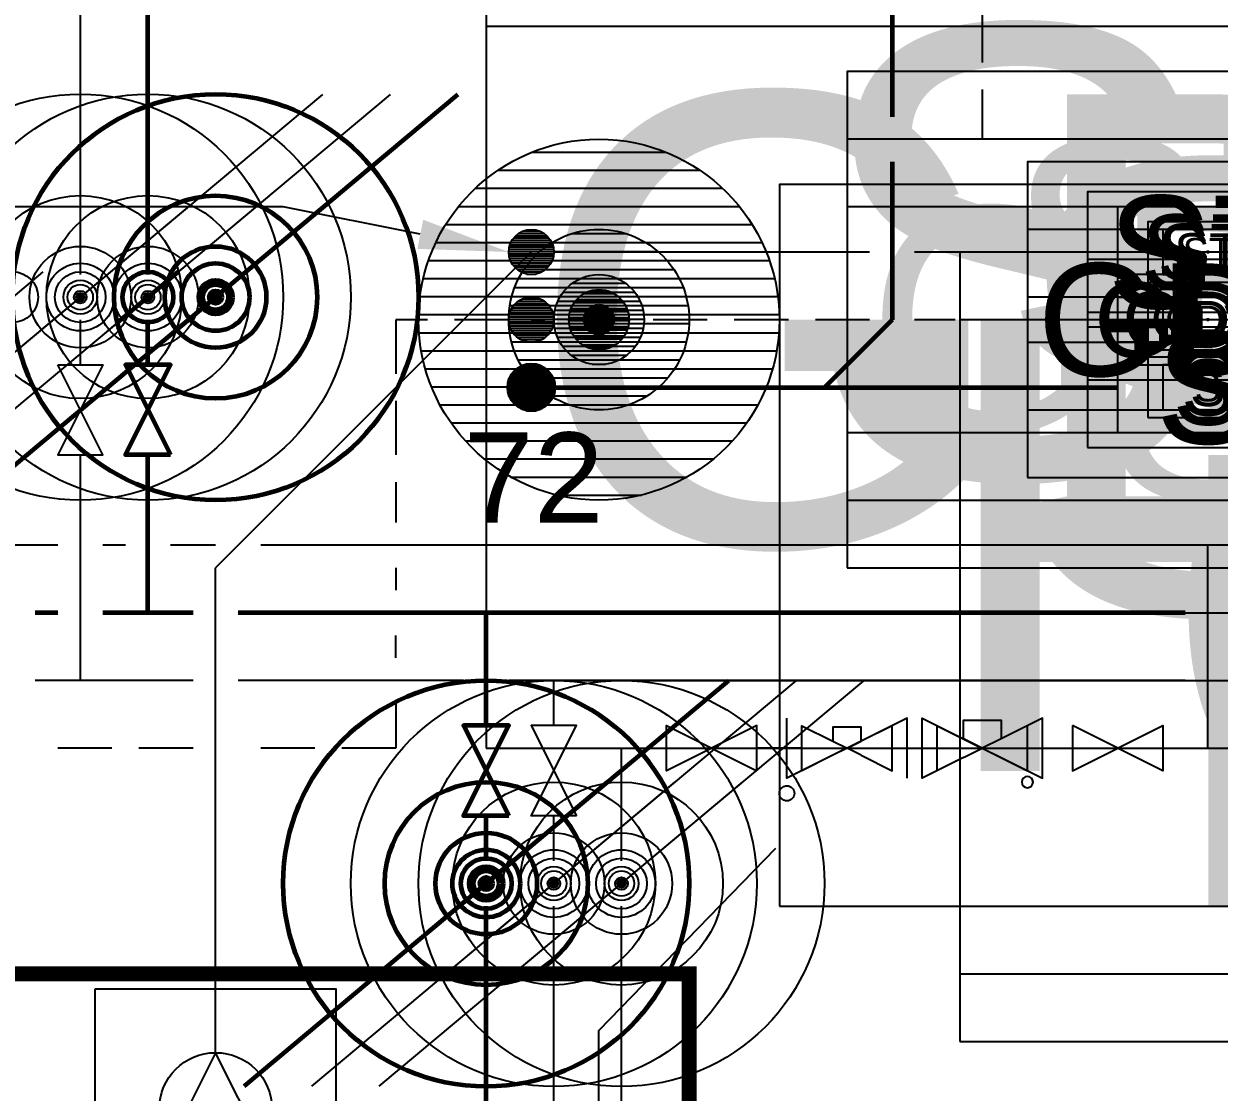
# Model space of a CAD drawing. Extents: x -3677 to 22148, y -333 to 1817.
# Drawn here: x -2780.5 to -2621.5, y 247 to 389.1 of the extents above; entities that cross this region are included whole.
import ezdxf
from ezdxf import colors
from ezdxf.entities.mleader import LeaderData, LeaderLine
from ezdxf.enums import TextEntityAlignment as Align
from ezdxf.math import Vec2, Vec3

# ---------------------------------------------------------------- set-up
doc = ezdxf.new("R2010")
doc.units = 0
doc.header["$LTSCALE"] = 36
doc.header["$MEASUREMENT"] = 0
doc.linetypes.add('HIDDEN', pattern=[0.375, 0.25, -0.125])
doc.linetypes.add('VENT', pattern=[0.3, 0.2, -0.1])
for name, color, linetype in [('G-ANNO-TEXT', 70, 'Continuous'), ('P-FIXT-N-N', 3, 'Continuous'), ('P-FIXT-N-N @ 1 (1)', 3, 'Continuous'), ('P-FIXT-N-N @ 1 (2)', 3, 'Continuous'), ('P-FIXT-N-N @ 12', 3, 'Continuous'), ('P-FIXT-N-N @ 128', 3, 'Continuous'), ('P-FIXT-N-N @ 16', 3, 'Continuous'), ('P-FIXT-N-N @ 192', 3, 'Continuous'), ('P-FIXT-N-N @ 2', 3, 'Continuous'), ('P-FIXT-N-N @ 24', 3, 'Continuous'), ('P-FIXT-N-N @ 384', 3, 'Continuous'), ('P-FIXT-N-N @ 4', 3, 'Continuous'), ('P-FIXT-N-N @ 48', 3, 'Continuous'), ('P-FIXT-N-N @ 64', 3, 'Continuous'), ('P-FIXT-N-N @ 768', 3, 'Continuous'), ('P-FIXT-N-N @ 8', 3, 'Continuous'), ('P-FIXT-N-N @ 96', 3, 'Continuous'), ('P-GV-N', 5, 'VENT'), ('P-GV-N @ 1 (1)', 5, 'VENT'), ('P-GV-N @ 1 (2)', 5, 'VENT'), ('P-GV-N @ 12', 5, 'VENT'), ('P-GV-N @ 128', 5, 'VENT'), ('P-GV-N @ 16', 5, 'VENT'), ('P-GV-N @ 192', 5, 'VENT'), ('P-GV-N @ 2', 5, 'VENT'), ('P-GV-N @ 24', 5, 'VENT'), ('P-GV-N @ 384', 5, 'VENT'), ('P-GV-N @ 4', 5, 'VENT'), ('P-GV-N @ 48', 5, 'VENT'), ('P-GV-N @ 64', 5, 'VENT'), ('P-GV-N @ 768', 5, 'VENT'), ('P-GV-N @ 8', 5, 'VENT'), ('P-GV-N @ 96', 5, 'VENT'), ('P-HW-N', 1, 'Continuous'), ('P-HW-N @ 1 (1)', 1, 'Continuous'), ('P-HW-N @ 1 (2)', 1, 'Continuous'), ('P-HW-N @ 12', 1, 'Continuous'), ('P-HW-N @ 128', 1, 'Continuous'), ('P-HW-N @ 16', 1, 'Continuous'), ('P-HW-N @ 192', 1, 'Continuous'), ('P-HW-N @ 2', 1, 'Continuous'), ('P-HW-N @ 24', 1, 'Continuous'), ('P-HW-N @ 384', 1, 'Continuous'), ('P-HW-N @ 4', 1, 'Continuous'), ('P-HW-N @ 48', 1, 'Continuous'), ('P-HW-N @ 64', 1, 'Continuous'), ('P-HW-N @ 768', 1, 'Continuous'), ('P-HW-N @ 8', 1, 'Continuous'), ('P-HW-N @ 96', 1, 'Continuous'), ('P-HWC-N', 2, 'Continuous'), ('P-HWC-N @ 1 (1)', 2, 'Continuous'), ('P-HWC-N @ 1 (2)', 2, 'Continuous'), ('P-HWC-N @ 12', 2, 'Continuous'), ('P-HWC-N @ 128', 2, 'Continuous'), ('P-HWC-N @ 16', 2, 'Continuous'), ('P-HWC-N @ 192', 2, 'Continuous'), ('P-HWC-N @ 2', 2, 'Continuous'), ('P-HWC-N @ 24', 2, 'Continuous'), ('P-HWC-N @ 384', 2, 'Continuous'), ('P-HWC-N @ 4', 2, 'Continuous'), ('P-HWC-N @ 48', 2, 'Continuous'), ('P-HWC-N @ 64', 2, 'Continuous'), ('P-HWC-N @ 768', 2, 'Continuous'), ('P-HWC-N @ 8', 2, 'Continuous'), ('P-HWC-N @ 96', 2, 'Continuous'), ('P-SANV-N', 5, 'VENT'), ('P-STRM-N', 2, 'Continuous'), ('P-STRM-N @ 1 (1)', 2, 'Continuous'), ('P-STRM-N @ 1 (2)', 2, 'Continuous'), ('P-STRM-N @ 128', 2, 'Continuous'), ('P-STRM-N @ 192', 2, 'Continuous'), ('P-STRM-N @ 384', 2, 'Continuous'), ('P-STRM-N @ 48', 2, 'Continuous'), ('P-STRM-N @ 64', 2, 'Continuous'), ('P-STRM-N @ 768', 2, 'Continuous'), ('P-STRM-N @ 96', 2, 'Continuous')]:
    doc.layers.add(name, color=color, linetype=linetype)
for name, color, linetype, lineweight in [('P-CW-N', 4, 'Continuous', 60), ('P-CW-N @ 1 (1)', 4, 'Continuous', 60), ('P-CW-N @ 1 (2)', 4, 'Continuous', 60), ('P-CW-N @ 12', 4, 'Continuous', 60), ('P-CW-N @ 128', 4, 'Continuous', 60), ('P-CW-N @ 16', 4, 'Continuous', 60), ('P-CW-N @ 192', 4, 'Continuous', 60), ('P-CW-N @ 2', 4, 'Continuous', 60), ('P-CW-N @ 24', 4, 'Continuous', 60), ('P-CW-N @ 384', 4, 'Continuous', 60), ('P-CW-N @ 4', 4, 'Continuous', 60), ('P-CW-N @ 48', 4, 'Continuous', 60), ('P-CW-N @ 64', 4, 'Continuous', 60), ('P-CW-N @ 768', 4, 'Continuous', 60), ('P-CW-N @ 8', 4, 'Continuous', 60), ('P-CW-N @ 96', 4, 'Continuous', 60), ('P-SAN-N', 6, 'Continuous', 60), ('P-SAN-N @ 1 (1)', 6, 'Continuous', 60), ('P-SAN-N @ 1 (2)', 6, 'Continuous', 60), ('P-SAN-N @ 128', 6, 'Continuous', 60), ('P-SAN-N @ 192', 6, 'Continuous', 60), ('P-SAN-N @ 384', 6, 'Continuous', 60), ('P-SAN-N @ 48', 6, 'Continuous', 60), ('P-SAN-N @ 64', 6, 'Continuous', 60), ('P-SAN-N @ 768', 6, 'Continuous', 60), ('P-SAN-N @ 96', 6, 'Continuous', 60)]:
    doc.layers.add(name, color=color, linetype=linetype, lineweight=lineweight)
doc.layers.add('P-SAN-DFU', color=7, linetype='Continuous', plot=False)
doc.styles.add('Arial', font='arial.ttf')

# ---------------------------------------------------------------- blocks, each defined once
blk = doc.blocks.new('*U3')
h = blk.add_hatch()
h.set_pattern_fill('ANSI31', color=256, scale=0.025, angle=135)
edge = h.paths.add_edge_path()
edge.add_arc((0, 0), 0.03125, 0, 360)
blk.add_circle((0, 0), 0.03125)
blk = doc.blocks.new('*U26')
at = {"layer": 'DEFPOINTS'}
blk.add_lwpolyline([(-0.125, -0.0625), (0.125, -0.0625), (0.125, 0.0625), (-0.125, 0.0625)], close=True, dxfattribs=at)
at = {"style": 'Arial'}
blk.add_text('HW', height=0.078125, dxfattribs=at).set_placement((0, 0), align=Align.MIDDLE)
blk = doc.blocks.new('*U84')
at = {"layer": 'P-HW-N @ 768', "linetype": 'ByBlock', "lineweight": -2, "xscale": 768, "yscale": 768, "zscale": 768}
blk.add_blockref('*U26', (-2560, 301.73), dxfattribs=at)
blk = doc.blocks.new('*U7')
at = {"layer": 'DEFPOINTS'}
blk.add_lwpolyline([(-0.125, -0.0625), (0.125, -0.0625), (0.125, 0.0625), (-0.125, 0.0625)], close=True, dxfattribs=at)
at = {"style": 'Arial'}
blk.add_text('CW', height=0.078125, dxfattribs=at).set_placement((0, 0), align=Align.MIDDLE)
blk = doc.blocks.new('*U85')
at = {"layer": 'P-CW-N @ 768', "linetype": 'ByBlock', "lineweight": -2, "xscale": 768, "yscale": 768, "zscale": 768}
blk.add_blockref('*U7', (-2560, 310.73), dxfattribs=at)
blk = doc.blocks.new('*U12')
at = {"layer": 'DEFPOINTS'}
blk.add_lwpolyline([(-0.15625, -0.0625), (0.15625, -0.0625), (0.15625, 0.0625), (-0.15625, 0.0625)], close=True, dxfattribs=at)
at = {"style": 'Arial'}
blk.add_text('HWC', height=0.078125, dxfattribs=at).set_placement((0, 0), align=Align.MIDDLE)
blk = doc.blocks.new('*U86')
at = {"layer": 'P-HWC-N @ 768', "linetype": 'ByBlock', "lineweight": -2, "xscale": 768, "yscale": 768, "zscale": 768}
blk.add_blockref('*U12', (-2560, 319.73), dxfattribs=at)
blk = doc.blocks.new('*U88')
at = {"layer": 'P-GV-N @ 1 (1)'}
blk.add_blockref('*U3', (-2704, 349.73), dxfattribs=at)
at = {"layer": 'P-GV-N @ 1 (2)'}
blk.add_blockref('*U3', (-2704, 349.73), dxfattribs=at)
at = {"layer": 'P-GV-N @ 12', "xscale": 12, "yscale": 12, "zscale": 12}
blk.add_blockref('*U3', (-2704, 349.73), dxfattribs=at)
at = {"layer": 'P-GV-N @ 128', "xscale": 128, "yscale": 128, "zscale": 128}
blk.add_blockref('*U3', (-2704, 349.73), dxfattribs=at)
at = {"layer": 'P-GV-N @ 16', "xscale": 16, "yscale": 16, "zscale": 16}
blk.add_blockref('*U3', (-2704, 349.73), dxfattribs=at)
at = {"layer": 'P-GV-N @ 192', "xscale": 192, "yscale": 192, "zscale": 192}
blk.add_blockref('*U3', (-2704, 349.73), dxfattribs=at)
at = {"layer": 'P-GV-N @ 2', "xscale": 2, "yscale": 2, "zscale": 2}
blk.add_blockref('*U3', (-2704, 349.73), dxfattribs=at)
at = {"layer": 'P-GV-N @ 24', "xscale": 24, "yscale": 24, "zscale": 24}
blk.add_blockref('*U3', (-2704, 349.73), dxfattribs=at)
at = {"layer": 'P-GV-N @ 384', "xscale": 384, "yscale": 384, "zscale": 384}
blk.add_blockref('*U3', (-2704, 349.73), dxfattribs=at)
at = {"layer": 'P-GV-N @ 4', "xscale": 4, "yscale": 4, "zscale": 4}
blk.add_blockref('*U3', (-2704, 349.73), dxfattribs=at)
at = {"layer": 'P-GV-N @ 48', "xscale": 48, "yscale": 48, "zscale": 48}
blk.add_blockref('*U3', (-2704, 349.73), dxfattribs=at)
at = {"layer": 'P-GV-N @ 64', "xscale": 64, "yscale": 64, "zscale": 64}
blk.add_blockref('*U3', (-2704, 349.73), dxfattribs=at)
at = {"layer": 'P-GV-N @ 768', "xscale": 768, "yscale": 768, "zscale": 768}
blk.add_blockref('*U3', (-2704, 349.73), dxfattribs=at)
at = {"layer": 'P-GV-N @ 8', "xscale": 8, "yscale": 8, "zscale": 8}
blk.add_blockref('*U3', (-2704, 349.73), dxfattribs=at)
at = {"layer": 'P-GV-N @ 96', "xscale": 96, "yscale": 96, "zscale": 96}
blk.add_blockref('*U3', (-2713, 349.73), dxfattribs=at)
blk = doc.blocks.new('*U32')
at = {"layer": 'DEFPOINTS'}
blk.add_lwpolyline([(-0.125, -0.0625), (0.125, -0.0625), (0.125, 0.0625), (-0.125, 0.0625)], close=True, dxfattribs=at)
at = {"style": 'Arial'}
blk.add_text('ST', height=0.078125, dxfattribs=at).set_placement((0, 0), align=Align.MIDDLE)
blk = doc.blocks.new('*U89')
at = {"layer": 'P-STRM-N @ 1 (1)', "linetype": 'ByBlock', "lineweight": -2}
blk.add_blockref('*U32', (-2623, 358.73), dxfattribs=at)
at = {"layer": 'P-STRM-N @ 1 (2)', "linetype": 'ByBlock', "lineweight": -2}
blk.add_blockref('*U32', (-2623, 358.73), dxfattribs=at)
at = {"layer": 'P-STRM-N @ 128', "linetype": 'ByBlock', "lineweight": -2, "xscale": 128, "yscale": 128, "zscale": 128}
blk.add_blockref('*U32', (-2623, 358.73), dxfattribs=at)
at = {"layer": 'P-STRM-N @ 192', "linetype": 'ByBlock', "lineweight": -2, "xscale": 192, "yscale": 192, "zscale": 192}
blk.add_blockref('*U32', (-2623, 358.73), dxfattribs=at)
at = {"layer": 'P-STRM-N @ 384', "linetype": 'ByBlock', "lineweight": -2, "xscale": 384, "yscale": 384, "zscale": 384}
blk.add_blockref('*U32', (-2623, 358.73), dxfattribs=at)
at = {"layer": 'P-STRM-N @ 48', "linetype": 'ByBlock', "lineweight": -2, "xscale": 48, "yscale": 48, "zscale": 48}
blk.add_blockref('*U32', (-2623, 358.73), dxfattribs=at)
at = {"layer": 'P-STRM-N @ 64', "linetype": 'ByBlock', "lineweight": -2, "xscale": 64, "yscale": 64, "zscale": 64}
blk.add_blockref('*U32', (-2623, 358.73), dxfattribs=at)
at = {"layer": 'P-STRM-N @ 768', "linetype": 'ByBlock', "lineweight": -2, "xscale": 768, "yscale": 768, "zscale": 768}
blk.add_blockref('*U32', (-2623, 358.73), dxfattribs=at)
at = {"layer": 'P-STRM-N @ 96', "linetype": 'ByBlock', "lineweight": -2, "xscale": 96, "yscale": 96, "zscale": 96}
blk.add_blockref('*U32', (-2623, 358.73), dxfattribs=at)
blk = doc.blocks.new('*U30')
at = {"layer": 'DEFPOINTS'}
blk.add_lwpolyline([(-0.125, -0.0625), (0.125, -0.0625), (0.125, 0.0625), (-0.125, 0.0625)], close=True, dxfattribs=at)
at = {"style": 'Arial'}
blk.add_text('S', height=0.07812, dxfattribs=at).set_placement((0, 0), align=Align.MIDDLE)
blk = doc.blocks.new('*U90')
at = {"layer": 'P-SAN-N @ 1 (1)', "linetype": 'ByBlock', "lineweight": -2}
blk.add_blockref('*U30', (-2623, 340.73), dxfattribs=at)
at = {"layer": 'P-SAN-N @ 1 (2)', "linetype": 'ByBlock', "lineweight": -2}
blk.add_blockref('*U30', (-2623, 340.73), dxfattribs=at)
at = {"layer": 'P-SAN-N @ 128', "linetype": 'ByBlock', "lineweight": -2, "xscale": 128, "yscale": 128, "zscale": 128}
blk.add_blockref('*U30', (-2623, 340.73), dxfattribs=at)
at = {"layer": 'P-SAN-N @ 192', "linetype": 'ByBlock', "lineweight": -2, "xscale": 192, "yscale": 192, "zscale": 192}
blk.add_blockref('*U30', (-2623, 340.73), dxfattribs=at)
at = {"layer": 'P-SAN-N @ 384', "linetype": 'ByBlock', "lineweight": -2, "xscale": 384, "yscale": 384, "zscale": 384}
blk.add_blockref('*U30', (-2623, 340.73), dxfattribs=at)
at = {"layer": 'P-SAN-N @ 48', "linetype": 'ByBlock', "lineweight": -2, "xscale": 48, "yscale": 48, "zscale": 48}
blk.add_blockref('*U30', (-2623, 340.73), dxfattribs=at)
at = {"layer": 'P-SAN-N @ 64', "linetype": 'ByBlock', "lineweight": -2, "xscale": 64, "yscale": 64, "zscale": 64}
blk.add_blockref('*U30', (-2623, 340.73), dxfattribs=at)
at = {"layer": 'P-SAN-N @ 768', "linetype": 'ByBlock', "lineweight": -2, "xscale": 768, "yscale": 768, "zscale": 768}
blk.add_blockref('*U30', (-2623, 340.73), dxfattribs=at)
at = {"layer": 'P-SAN-N @ 96', "linetype": 'ByBlock', "lineweight": -2, "xscale": 96, "yscale": 96, "zscale": 96}
blk.add_blockref('*U30', (-2623, 340.73), dxfattribs=at)
blk = doc.blocks.new('*U36')
at = {"layer": 'DEFPOINTS'}
blk.add_lwpolyline([(-0.125, -0.0625), (0.125, -0.0625), (0.125, 0.0625), (-0.125, 0.0625)], close=True, dxfattribs=at)
at = {"style": 'Arial'}
blk.add_text('GDV', height=0.078125, dxfattribs=at).set_placement((0, 0), align=Align.MIDDLE)
blk = doc.blocks.new('*U91')
at = {"layer": 'P-GV-N @ 1 (1)', "linetype": 'ByBlock', "lineweight": -2}
blk.add_blockref('*U36', (-2623, 349.73), dxfattribs=at)
at = {"layer": 'P-GV-N @ 1 (2)', "linetype": 'ByBlock', "lineweight": -2}
blk.add_blockref('*U36', (-2623, 349.73), dxfattribs=at)
at = {"layer": 'P-GV-N @ 128', "linetype": 'ByBlock', "lineweight": -2, "xscale": 128, "yscale": 128, "zscale": 128}
blk.add_blockref('*U36', (-2623, 349.73), dxfattribs=at)
at = {"layer": 'P-GV-N @ 192', "linetype": 'ByBlock', "lineweight": -2, "xscale": 192, "yscale": 192, "zscale": 192}
blk.add_blockref('*U36', (-2623, 349.73), dxfattribs=at)
at = {"layer": 'P-GV-N @ 384', "linetype": 'ByBlock', "lineweight": -2, "xscale": 384, "yscale": 384, "zscale": 384}
blk.add_blockref('*U36', (-2623, 349.73), dxfattribs=at)
at = {"layer": 'P-GV-N @ 48', "linetype": 'ByBlock', "lineweight": -2, "xscale": 48, "yscale": 48, "zscale": 48}
blk.add_blockref('*U36', (-2623, 349.73), dxfattribs=at)
at = {"layer": 'P-GV-N @ 64', "linetype": 'ByBlock', "lineweight": -2, "xscale": 64, "yscale": 64, "zscale": 64}
blk.add_blockref('*U36', (-2623, 349.73), dxfattribs=at)
at = {"layer": 'P-GV-N @ 768', "linetype": 'ByBlock', "lineweight": -2, "xscale": 768, "yscale": 768, "zscale": 768}
blk.add_blockref('*U36', (-2623, 349.73), dxfattribs=at)
at = {"layer": 'P-GV-N @ 96', "linetype": 'ByBlock', "lineweight": -2, "xscale": 96, "yscale": 96, "zscale": 96}
blk.add_blockref('*U36', (-2623, 349.73), dxfattribs=at)
blk = doc.blocks.new('*U40')
for p, q in [((0.10933, 0.03737), (0.15999, 0.03737)), ((0.18546, 0), (0.21704, -0.03064))]:
    blk.add_line(p, q)
at = {"color": 0}
for p, q in [((0.13355, 0), (0.13355, 0.03663)), ((0, 0), (0.18546, 0))]:
    blk.add_line(p, q, dxfattribs=at)
blk = doc.blocks.new('*U104')
at = {"layer": 'P-FIXT-N-N @ 1 (1)', "rotation": 90}
blk.add_blockref('*U40', (-2704, 112.73), dxfattribs=at)
at = {"layer": 'P-FIXT-N-N @ 1 (2)', "rotation": 89.99999999999999}
blk.add_blockref('*U40', (-2704, 112.73), dxfattribs=at)
at = {"layer": 'P-FIXT-N-N @ 12', "xscale": 12, "yscale": 12, "zscale": 12, "rotation": 89.99999999999999}
blk.add_blockref('*U40', (-2704, 112.73), dxfattribs=at)
at = {"layer": 'P-FIXT-N-N @ 128', "xscale": 128, "yscale": 128, "zscale": 128, "rotation": 89.99999999999999}
blk.add_blockref('*U40', (-2704, 112.73), dxfattribs=at)
at = {"layer": 'P-FIXT-N-N @ 16', "xscale": 16, "yscale": 16, "zscale": 16, "rotation": 89.99999999999999}
blk.add_blockref('*U40', (-2704, 112.73), dxfattribs=at)
at = {"layer": 'P-FIXT-N-N @ 192', "xscale": 192, "yscale": 192, "zscale": 192, "rotation": 89.99999999999999}
blk.add_blockref('*U40', (-2704, 112.73), dxfattribs=at)
at = {"layer": 'P-FIXT-N-N @ 2', "xscale": 2, "yscale": 2, "zscale": 2, "rotation": 89.99999999999999}
blk.add_blockref('*U40', (-2704, 112.73), dxfattribs=at)
at = {"layer": 'P-FIXT-N-N @ 24', "xscale": 24, "yscale": 24, "zscale": 24, "rotation": 89.99999999999999}
blk.add_blockref('*U40', (-2704, 112.73), dxfattribs=at)
at = {"layer": 'P-FIXT-N-N @ 384', "xscale": 384, "yscale": 384, "zscale": 384, "rotation": 89.99999999999999}
blk.add_blockref('*U40', (-2704, 112.73), dxfattribs=at)
at = {"layer": 'P-FIXT-N-N @ 4', "xscale": 4, "yscale": 4, "zscale": 4, "rotation": 89.99999999999999}
blk.add_blockref('*U40', (-2704, 112.73), dxfattribs=at)
at = {"layer": 'P-FIXT-N-N @ 48', "xscale": 48, "yscale": 48, "zscale": 48, "rotation": 89.99999999999999}
blk.add_blockref('*U40', (-2704, 112.73), dxfattribs=at)
at = {"layer": 'P-FIXT-N-N @ 64', "xscale": 64, "yscale": 64, "zscale": 64, "rotation": 89.99999999999999}
blk.add_blockref('*U40', (-2704, 112.73), dxfattribs=at)
at = {"layer": 'P-FIXT-N-N @ 768', "xscale": 768, "yscale": 768, "zscale": 768, "rotation": 89.99999999999999}
blk.add_blockref('*U40', (-2704, 112.73), dxfattribs=at)
at = {"layer": 'P-FIXT-N-N @ 8', "xscale": 8, "yscale": 8, "zscale": 8, "rotation": 89.99999999999999}
blk.add_blockref('*U40', (-2704, 112.73), dxfattribs=at)
at = {"layer": 'P-FIXT-N-N @ 96', "xscale": 96, "yscale": 96, "zscale": 96, "rotation": 89.99999999999999}
blk.add_blockref('*U40', (-2704, 106.73), dxfattribs=at)
blk = doc.blocks.new('*U25')
at = {"color": 7, "linetype": 'Continuous'}
blk.add_line((-0.03508, 0.04195), (0.03508, -0.04195), dxfattribs=at)
at = {"linetype": 'Continuous'}
blk.add_circle((0, 0), 0.03516, dxfattribs=at)
blk = doc.blocks.new('*U230')
at = {"layer": 'P-HWC-N @ 1 (1)', "rotation": 90}
blk.add_blockref('*U25', (-2701, 274.73), dxfattribs=at)
at = {"layer": 'P-HWC-N @ 1 (2)', "rotation": 89.99999999999999}
blk.add_blockref('*U25', (-2701, 274.73), dxfattribs=at)
at = {"layer": 'P-HWC-N @ 12', "xscale": 12, "yscale": 12, "zscale": 12, "rotation": 89.99999999999999}
blk.add_blockref('*U25', (-2701, 274.73), dxfattribs=at)
at = {"layer": 'P-HWC-N @ 128', "xscale": 128, "yscale": 128, "zscale": 128, "rotation": 89.99999999999999}
blk.add_blockref('*U25', (-2701, 274.73), dxfattribs=at)
at = {"layer": 'P-HWC-N @ 16', "xscale": 16, "yscale": 16, "zscale": 16, "rotation": 89.99999999999999}
blk.add_blockref('*U25', (-2701, 274.73), dxfattribs=at)
at = {"layer": 'P-HWC-N @ 192', "xscale": 192, "yscale": 192, "zscale": 192, "rotation": 89.99999999999999}
blk.add_blockref('*U25', (-2701, 274.73), dxfattribs=at)
at = {"layer": 'P-HWC-N @ 2', "xscale": 2, "yscale": 2, "zscale": 2, "rotation": 89.99999999999999}
blk.add_blockref('*U25', (-2701, 274.73), dxfattribs=at)
at = {"layer": 'P-HWC-N @ 24', "xscale": 24, "yscale": 24, "zscale": 24, "rotation": 89.99999999999999}
blk.add_blockref('*U25', (-2701, 274.73), dxfattribs=at)
at = {"layer": 'P-HWC-N @ 384', "xscale": 384, "yscale": 384, "zscale": 384, "rotation": 89.99999999999999}
blk.add_blockref('*U25', (-2701, 274.73), dxfattribs=at)
at = {"layer": 'P-HWC-N @ 4', "xscale": 4, "yscale": 4, "zscale": 4, "rotation": 89.99999999999999}
blk.add_blockref('*U25', (-2701, 274.73), dxfattribs=at)
at = {"layer": 'P-HWC-N @ 48', "xscale": 48, "yscale": 48, "zscale": 48, "rotation": 89.99999999999999}
blk.add_blockref('*U25', (-2701, 274.73), dxfattribs=at)
at = {"layer": 'P-HWC-N @ 64', "xscale": 64, "yscale": 64, "zscale": 64, "rotation": 89.99999999999999}
blk.add_blockref('*U25', (-2701, 274.73), dxfattribs=at)
at = {"layer": 'P-HWC-N @ 768', "xscale": 768, "yscale": 768, "zscale": 768, "rotation": 89.99999999999999}
blk.add_blockref('*U25', (-2701, 274.73), dxfattribs=at)
at = {"layer": 'P-HWC-N @ 8', "xscale": 8, "yscale": 8, "zscale": 8, "rotation": 89.99999999999999}
blk.add_blockref('*U25', (-2701, 274.73), dxfattribs=at)
at = {"layer": 'P-HWC-N @ 96', "xscale": 96, "yscale": 96, "zscale": 96, "rotation": 89.99999999999999}
blk.add_blockref('*U25', (-2701, 274.73), dxfattribs=at)
blk = doc.blocks.new('*U231')
at = {"layer": 'P-CW-N @ 1 (1)', "rotation": 90}
blk.add_blockref('*U25', (-2719, 274.73), dxfattribs=at)
at = {"layer": 'P-CW-N @ 1 (2)', "rotation": 89.99999999999999}
blk.add_blockref('*U25', (-2719, 274.73), dxfattribs=at)
at = {"layer": 'P-CW-N @ 12', "xscale": 12, "yscale": 12, "zscale": 12, "rotation": 89.99999999999999}
blk.add_blockref('*U25', (-2719, 274.73), dxfattribs=at)
at = {"layer": 'P-CW-N @ 128', "xscale": 128, "yscale": 128, "zscale": 128, "rotation": 89.99999999999999}
blk.add_blockref('*U25', (-2719, 274.73), dxfattribs=at)
at = {"layer": 'P-CW-N @ 16', "xscale": 16, "yscale": 16, "zscale": 16, "rotation": 89.99999999999999}
blk.add_blockref('*U25', (-2719, 274.73), dxfattribs=at)
at = {"layer": 'P-CW-N @ 192', "xscale": 192, "yscale": 192, "zscale": 192, "rotation": 89.99999999999999}
blk.add_blockref('*U25', (-2719, 274.73), dxfattribs=at)
at = {"layer": 'P-CW-N @ 2', "xscale": 2, "yscale": 2, "zscale": 2, "rotation": 89.99999999999999}
blk.add_blockref('*U25', (-2719, 274.73), dxfattribs=at)
at = {"layer": 'P-CW-N @ 24', "xscale": 24, "yscale": 24, "zscale": 24, "rotation": 89.99999999999999}
blk.add_blockref('*U25', (-2719, 274.73), dxfattribs=at)
at = {"layer": 'P-CW-N @ 384', "xscale": 384, "yscale": 384, "zscale": 384, "rotation": 89.99999999999999}
blk.add_blockref('*U25', (-2719, 274.73), dxfattribs=at)
at = {"layer": 'P-CW-N @ 4', "xscale": 4, "yscale": 4, "zscale": 4, "rotation": 89.99999999999999}
blk.add_blockref('*U25', (-2719, 274.73), dxfattribs=at)
at = {"layer": 'P-CW-N @ 48', "xscale": 48, "yscale": 48, "zscale": 48, "rotation": 89.99999999999999}
blk.add_blockref('*U25', (-2719, 274.73), dxfattribs=at)
at = {"layer": 'P-CW-N @ 64', "xscale": 64, "yscale": 64, "zscale": 64, "rotation": 89.99999999999999}
blk.add_blockref('*U25', (-2719, 274.73), dxfattribs=at)
at = {"layer": 'P-CW-N @ 768', "xscale": 768, "yscale": 768, "zscale": 768, "rotation": 89.99999999999999}
blk.add_blockref('*U25', (-2719, 274.73), dxfattribs=at)
at = {"layer": 'P-CW-N @ 8', "xscale": 8, "yscale": 8, "zscale": 8, "rotation": 89.99999999999999}
blk.add_blockref('*U25', (-2719, 274.73), dxfattribs=at)
at = {"layer": 'P-CW-N @ 96', "xscale": 96, "yscale": 96, "zscale": 96, "rotation": 89.99999999999999}
blk.add_blockref('*U25', (-2719, 274.73), dxfattribs=at)
blk = doc.blocks.new('*U232')
at = {"layer": 'P-HW-N @ 1 (1)', "rotation": 90}
blk.add_blockref('*U25', (-2710, 274.73), dxfattribs=at)
at = {"layer": 'P-HW-N @ 1 (2)', "rotation": 89.99999999999999}
blk.add_blockref('*U25', (-2710, 274.73), dxfattribs=at)
at = {"layer": 'P-HW-N @ 12', "xscale": 12, "yscale": 12, "zscale": 12, "rotation": 89.99999999999999}
blk.add_blockref('*U25', (-2710, 274.73), dxfattribs=at)
at = {"layer": 'P-HW-N @ 128', "xscale": 128, "yscale": 128, "zscale": 128, "rotation": 89.99999999999999}
blk.add_blockref('*U25', (-2710, 274.73), dxfattribs=at)
at = {"layer": 'P-HW-N @ 16', "xscale": 16, "yscale": 16, "zscale": 16, "rotation": 89.99999999999999}
blk.add_blockref('*U25', (-2710, 274.73), dxfattribs=at)
at = {"layer": 'P-HW-N @ 192', "xscale": 192, "yscale": 192, "zscale": 192, "rotation": 89.99999999999999}
blk.add_blockref('*U25', (-2710, 274.73), dxfattribs=at)
at = {"layer": 'P-HW-N @ 2', "xscale": 2, "yscale": 2, "zscale": 2, "rotation": 89.99999999999999}
blk.add_blockref('*U25', (-2710, 274.73), dxfattribs=at)
at = {"layer": 'P-HW-N @ 24', "xscale": 24, "yscale": 24, "zscale": 24, "rotation": 89.99999999999999}
blk.add_blockref('*U25', (-2710, 274.73), dxfattribs=at)
at = {"layer": 'P-HW-N @ 384', "xscale": 384, "yscale": 384, "zscale": 384, "rotation": 89.99999999999999}
blk.add_blockref('*U25', (-2710, 274.73), dxfattribs=at)
at = {"layer": 'P-HW-N @ 4', "xscale": 4, "yscale": 4, "zscale": 4, "rotation": 89.99999999999999}
blk.add_blockref('*U25', (-2710, 274.73), dxfattribs=at)
at = {"layer": 'P-HW-N @ 48', "xscale": 48, "yscale": 48, "zscale": 48, "rotation": 89.99999999999999}
blk.add_blockref('*U25', (-2710, 274.73), dxfattribs=at)
at = {"layer": 'P-HW-N @ 64', "xscale": 64, "yscale": 64, "zscale": 64, "rotation": 89.99999999999999}
blk.add_blockref('*U25', (-2710, 274.73), dxfattribs=at)
at = {"layer": 'P-HW-N @ 768', "xscale": 768, "yscale": 768, "zscale": 768, "rotation": 89.99999999999999}
blk.add_blockref('*U25', (-2710, 274.73), dxfattribs=at)
at = {"layer": 'P-HW-N @ 8', "xscale": 8, "yscale": 8, "zscale": 8, "rotation": 89.99999999999999}
blk.add_blockref('*U25', (-2710, 274.73), dxfattribs=at)
at = {"layer": 'P-HW-N @ 96', "xscale": 96, "yscale": 96, "zscale": 96, "rotation": 89.99999999999999}
blk.add_blockref('*U25', (-2710, 274.73), dxfattribs=at)
blk = doc.blocks.new('PLMB BALL VALVES')
at = {"linetype": 'Continuous'}
blk.add_lwpolyline([(-0.0625, -0.03125), (-0.0625, 0.03125), (0.0625, -0.03125), (0.0625, 0.03125), (-0.0625, -0.03125)], dxfattribs=at)
blk = doc.blocks.new('*U22')
at = {"linetype": 'Continuous'}
blk.add_lwpolyline([(-0.0625, 0.0625, 0, 0.0273, 0), (-0.0041, 0.0625, 0, 0, 0), (-0.0041, 0.0625, 0, 0, 0), (0.0625, 0.0625, 0, 0, 0)], format="xyseb", dxfattribs=at)
blk.add_lwpolyline([(-0.0625, 0.0312), (-0.0625, -0.0312), (0.0625, 0.0312), (0.0625, -0.0312)], dxfattribs=at)
blk.add_circle((0.0625, 0.0469), 0.00781, dxfattribs=at)
blk = doc.blocks.new('*U200')
at = {"layer": 'P-HWC-N @ 128', "xscale": -128, "yscale": 128, "zscale": 128, "rotation": 180}
blk.add_blockref('*U22', (9, 0), dxfattribs=at)
at = {"layer": 'P-HWC-N @ 96', "xscale": 96, "yscale": 96, "zscale": -96, "rotation": 180}
blk.add_blockref('*U22', (-9, 0), dxfattribs=at)
blk = doc.blocks.new('*U23')
at = {"linetype": 'Continuous'}
for points in [[(-0.0195, -0.0098), (-0.0625, -0.0313), (-0.0625, 0.0312), (-0.0195, 0.0098)], [(-0.0195, 0.0098), (-0.0195, 0.0293), (0.0195, 0.0293), (0.0195, 0.0098)], [(0.0195, -0.0098), (0.0625, -0.0313), (0.0625, 0.0312), (0.0195, 0.0098)], [(-0.0195, -0.0098), (0, 0), (-0.0195, 0.0098)], [(0.0195, 0.0098), (0, 0), (0.0195, -0.0098)]]:
    blk.add_lwpolyline(points, dxfattribs=at)
blk = doc.blocks.new('*U201')
at = {"layer": 'P-HWC-N @ 128', "xscale": -128, "yscale": 128, "zscale": 128, "rotation": 5.3905568009327e-07}
blk.add_blockref('*U23', (-9, 0), dxfattribs=at)
at = {"layer": 'P-HWC-N @ 96', "xscale": 96, "yscale": 96, "zscale": -96}
blk.add_blockref('*U23', (9, 0), dxfattribs=at)
blk = doc.blocks.new('A$C16132887')
at = {"layer": 'P-HWC-N'}
for p, q in [((-15, 0), (-21, 0)), ((3, 0), (-3, 0)), ((15, 0), (21, 0))]:
    blk.add_line(p, q, dxfattribs=at)
for name in ['*U201', '*U200']:
    blk.add_blockref(name, (0, 0), dxfattribs=at)
at = {"layer": 'P-HWC-N @ 96', "xscale": 96, "yscale": 96, "zscale": 96, "rotation": 180}
blk.add_blockref('PLMB BALL VALVES', (-27, 0), dxfattribs=at)
at = {"layer": 'P-HWC-N @ 96', "xscale": 96, "yscale": 96, "zscale": 96}
blk.add_blockref('PLMB BALL VALVES', (27, 0), dxfattribs=at)
blk = doc.blocks.new('*U235')
at = {"layer": 'P-HWC-N @ 1 (1)', "rotation": 270}
blk.add_blockref('*U25', (-2773, 352.73), dxfattribs=at)
at = {"layer": 'P-HWC-N @ 1 (2)', "rotation": 270}
blk.add_blockref('*U25', (-2773, 352.73), dxfattribs=at)
at = {"layer": 'P-HWC-N @ 12', "xscale": 12, "yscale": 12, "zscale": 12, "rotation": 270}
blk.add_blockref('*U25', (-2773, 352.73), dxfattribs=at)
at = {"layer": 'P-HWC-N @ 128', "xscale": 128, "yscale": 128, "zscale": 128, "rotation": 270}
blk.add_blockref('*U25', (-2773, 352.73), dxfattribs=at)
at = {"layer": 'P-HWC-N @ 16', "xscale": 16, "yscale": 16, "zscale": 16, "rotation": 270}
blk.add_blockref('*U25', (-2773, 352.73), dxfattribs=at)
at = {"layer": 'P-HWC-N @ 192', "xscale": 192, "yscale": 192, "zscale": 192, "rotation": 270}
blk.add_blockref('*U25', (-2773, 352.73), dxfattribs=at)
at = {"layer": 'P-HWC-N @ 2', "xscale": 2, "yscale": 2, "zscale": 2, "rotation": 270}
blk.add_blockref('*U25', (-2773, 352.73), dxfattribs=at)
at = {"layer": 'P-HWC-N @ 24', "xscale": 24, "yscale": 24, "zscale": 24, "rotation": 270}
blk.add_blockref('*U25', (-2773, 352.73), dxfattribs=at)
at = {"layer": 'P-HWC-N @ 384', "xscale": 384, "yscale": 384, "zscale": 384, "rotation": 270}
blk.add_blockref('*U25', (-2773, 352.73), dxfattribs=at)
at = {"layer": 'P-HWC-N @ 4', "xscale": 4, "yscale": 4, "zscale": 4, "rotation": 270}
blk.add_blockref('*U25', (-2773, 352.73), dxfattribs=at)
at = {"layer": 'P-HWC-N @ 48', "xscale": 48, "yscale": 48, "zscale": 48, "rotation": 270}
blk.add_blockref('*U25', (-2773, 352.73), dxfattribs=at)
at = {"layer": 'P-HWC-N @ 64', "xscale": 64, "yscale": 64, "zscale": 64, "rotation": 270}
blk.add_blockref('*U25', (-2773, 352.73), dxfattribs=at)
at = {"layer": 'P-HWC-N @ 768', "xscale": 768, "yscale": 768, "zscale": 768, "rotation": 270}
blk.add_blockref('*U25', (-2773, 352.73), dxfattribs=at)
at = {"layer": 'P-HWC-N @ 8', "xscale": 8, "yscale": 8, "zscale": 8, "rotation": 270}
blk.add_blockref('*U25', (-2773, 352.73), dxfattribs=at)
at = {"layer": 'P-HWC-N @ 96', "xscale": 96, "yscale": 96, "zscale": 96, "rotation": 270}
blk.add_blockref('*U25', (-2782, 352.73), dxfattribs=at)
blk = doc.blocks.new('*U236')
at = {"layer": 'P-HW-N @ 1 (1)', "rotation": 270}
blk.add_blockref('*U25', (-2764, 352.73), dxfattribs=at)
at = {"layer": 'P-HW-N @ 1 (2)', "rotation": 270}
blk.add_blockref('*U25', (-2764, 352.73), dxfattribs=at)
at = {"layer": 'P-HW-N @ 12', "xscale": 12, "yscale": 12, "zscale": 12, "rotation": 270}
blk.add_blockref('*U25', (-2764, 352.73), dxfattribs=at)
at = {"layer": 'P-HW-N @ 128', "xscale": 128, "yscale": 128, "zscale": 128, "rotation": 270}
blk.add_blockref('*U25', (-2764, 352.73), dxfattribs=at)
at = {"layer": 'P-HW-N @ 16', "xscale": 16, "yscale": 16, "zscale": 16, "rotation": 270}
blk.add_blockref('*U25', (-2764, 352.73), dxfattribs=at)
at = {"layer": 'P-HW-N @ 192', "xscale": 192, "yscale": 192, "zscale": 192, "rotation": 270}
blk.add_blockref('*U25', (-2764, 352.73), dxfattribs=at)
at = {"layer": 'P-HW-N @ 2', "xscale": 2, "yscale": 2, "zscale": 2, "rotation": 270}
blk.add_blockref('*U25', (-2764, 352.73), dxfattribs=at)
at = {"layer": 'P-HW-N @ 24', "xscale": 24, "yscale": 24, "zscale": 24, "rotation": 270}
blk.add_blockref('*U25', (-2764, 352.73), dxfattribs=at)
at = {"layer": 'P-HW-N @ 384', "xscale": 384, "yscale": 384, "zscale": 384, "rotation": 270}
blk.add_blockref('*U25', (-2764, 352.73), dxfattribs=at)
at = {"layer": 'P-HW-N @ 4', "xscale": 4, "yscale": 4, "zscale": 4, "rotation": 270}
blk.add_blockref('*U25', (-2764, 352.73), dxfattribs=at)
at = {"layer": 'P-HW-N @ 48', "xscale": 48, "yscale": 48, "zscale": 48, "rotation": 270}
blk.add_blockref('*U25', (-2764, 352.73), dxfattribs=at)
at = {"layer": 'P-HW-N @ 64', "xscale": 64, "yscale": 64, "zscale": 64, "rotation": 270}
blk.add_blockref('*U25', (-2764, 352.73), dxfattribs=at)
at = {"layer": 'P-HW-N @ 768', "xscale": 768, "yscale": 768, "zscale": 768, "rotation": 270}
blk.add_blockref('*U25', (-2764, 352.73), dxfattribs=at)
at = {"layer": 'P-HW-N @ 8', "xscale": 8, "yscale": 8, "zscale": 8, "rotation": 270}
blk.add_blockref('*U25', (-2764, 352.73), dxfattribs=at)
at = {"layer": 'P-HW-N @ 96', "xscale": 96, "yscale": 96, "zscale": 96, "rotation": 270}
blk.add_blockref('*U25', (-2773, 352.73), dxfattribs=at)
blk = doc.blocks.new('*U237')
at = {"layer": 'P-CW-N @ 1 (1)', "rotation": 90}
blk.add_blockref('*U25', (-2755, 352.73), dxfattribs=at)
at = {"layer": 'P-CW-N @ 1 (2)', "rotation": 89.99999999999999}
blk.add_blockref('*U25', (-2755, 352.73), dxfattribs=at)
at = {"layer": 'P-CW-N @ 12', "xscale": 12, "yscale": 12, "zscale": 12, "rotation": 89.99999999999999}
blk.add_blockref('*U25', (-2755, 352.73), dxfattribs=at)
at = {"layer": 'P-CW-N @ 128', "xscale": 128, "yscale": 128, "zscale": 128, "rotation": 89.99999999999999}
blk.add_blockref('*U25', (-2755, 352.73), dxfattribs=at)
at = {"layer": 'P-CW-N @ 16', "xscale": 16, "yscale": 16, "zscale": 16, "rotation": 89.99999999999999}
blk.add_blockref('*U25', (-2755, 352.73), dxfattribs=at)
at = {"layer": 'P-CW-N @ 192', "xscale": 192, "yscale": 192, "zscale": 192, "rotation": 89.99999999999999}
blk.add_blockref('*U25', (-2755, 352.73), dxfattribs=at)
at = {"layer": 'P-CW-N @ 2', "xscale": 2, "yscale": 2, "zscale": 2, "rotation": 89.99999999999999}
blk.add_blockref('*U25', (-2755, 352.73), dxfattribs=at)
at = {"layer": 'P-CW-N @ 24', "xscale": 24, "yscale": 24, "zscale": 24, "rotation": 89.99999999999999}
blk.add_blockref('*U25', (-2755, 352.73), dxfattribs=at)
at = {"layer": 'P-CW-N @ 384', "xscale": 384, "yscale": 384, "zscale": 384, "rotation": 89.99999999999999}
blk.add_blockref('*U25', (-2755, 352.73), dxfattribs=at)
at = {"layer": 'P-CW-N @ 4', "xscale": 4, "yscale": 4, "zscale": 4, "rotation": 89.99999999999999}
blk.add_blockref('*U25', (-2755, 352.73), dxfattribs=at)
at = {"layer": 'P-CW-N @ 48', "xscale": 48, "yscale": 48, "zscale": 48, "rotation": 89.99999999999999}
blk.add_blockref('*U25', (-2755, 352.73), dxfattribs=at)
at = {"layer": 'P-CW-N @ 64', "xscale": 64, "yscale": 64, "zscale": 64, "rotation": 89.99999999999999}
blk.add_blockref('*U25', (-2755, 352.73), dxfattribs=at)
at = {"layer": 'P-CW-N @ 768', "xscale": 768, "yscale": 768, "zscale": 768, "rotation": 89.99999999999999}
blk.add_blockref('*U25', (-2755, 352.73), dxfattribs=at)
at = {"layer": 'P-CW-N @ 8', "xscale": 8, "yscale": 8, "zscale": 8, "rotation": 89.99999999999999}
blk.add_blockref('*U25', (-2755, 352.73), dxfattribs=at)
at = {"layer": 'P-CW-N @ 96', "xscale": 96, "yscale": 96, "zscale": 96, "rotation": 89.99999999999999}
blk.add_blockref('*U25', (-2764, 352.73), dxfattribs=at)
blk = doc.blocks.new('BACKWATER VALVE')
blk.add_lwpolyline([(0.078125, 0), (-0.046875, 0.0625), (-0.046875, -0.0625)], close=True)
blk.add_circle((0, 0), 0.078125)

msp = doc.modelspace()

# ---------------------------------------------------------------- linework, layer by layer
at = {"layer": 'G-ANNO-TEXT', "linetype": 'HIDDEN', "const_width": 2}
msp.add_lwpolyline([(-3139, 103.73), (-2923, 103.73), (-2923, 103.73), (-2899, 103.73), (-2899, 103.73), (-2806, 103.73), (-2806, 103.73), (-2752, 103.73), (-2752, 103.73), (-2752, 118.73), (-2725, 118.73), (-2725, 175.73), (-2692, 175.73), (-2692, 262.73), (-3067, 262.73)], dxfattribs=at)
at = {"layer": 'G-ANNO-TEXT'}
msp.add_lwpolyline([(-2771, 260.73), (-2739, 260.73), (-2739, 228.73), (-2771, 228.73)], close=True, dxfattribs=at)
at = {"layer": 'P-CW-N'}
for p, q in [((-2764, 355.73), (-2764, 397.73)), ((-2764, 343.73), (-2764, 349.73)), ((-2764, 310.73), (-2764, 331.73)), ((-2776, 310.73), (-2779, 310.73)), ((-2758, 310.73), (-2770, 310.73)), ((-2626, 310.73), (-2752, 310.73)), ((-2719, 295.73), (-2719, 310.73)), ((-2719, 277.73), (-2719, 283.73)), ((-2719, 211.73), (-2719, 271.73))]:
    msp.add_line(p, q, dxfattribs=at)
at = {"layer": 'P-GV-N'}
for p, q in [((-2716, 349.73), (-2731, 349.73)), ((-2731, 349.73), (-2731, 322.73)), ((-2668, 349.73), (-2713, 349.73)), ((-2635, 349.73), (-2662, 349.73)), ((-2731, 316.73), (-2731, 313.73)), ((-2731, 304.73), (-2731, 307.73)), ((-2731, 298.73), (-2731, 292.73)), ((-2758, 292.73), (-2779, 292.73)), ((-2731, 292.73), (-2752, 292.73))]:
    msp.add_line(p, q, dxfattribs=at)
at = {"layer": 'P-HW-N'}
for p, q in [((-2773, 406.73), (-2773, 355.73)), ((-2773, 349.73), (-2773, 343.73)), ((-2773, 331.73), (-2773, 301.73)), ((-2758, 301.73), (-2779, 301.73)), ((-2722, 301.73), (-2752, 301.73)), ((-2626, 301.73), (-2716, 301.73)), ((-2710, 295.73), (-2710, 301.73)), ((-2710, 277.73), (-2710, 283.73)), ((-2710, 199.73), (-2710, 271.73))]:
    msp.add_line(p, q, dxfattribs=at)
at = {"layer": 'P-HWC-N'}
for p, q in [((-2776, 319.73), (-3019, 319.73)), ((-2767, 319.73), (-2770, 319.73)), ((-2755, 319.73), (-2761, 319.73)), ((-2574.98, 319.73), (-2749, 319.73)), ((-2623, 292.73), (-2623, 319.73)), ((-2701, 292.73), (-2695, 292.73)), ((-2701, 277.73), (-2701, 292.73)), ((-2629, 292.73), (-2623, 292.73)), ((-2701, 187.73), (-2701, 271.73))]:
    msp.add_line(p, q, dxfattribs=at)
at = {"layer": 'P-SAN-N'}
for p, q in [((-2665, 412.73), (-2665, 376.73)), ((-2665, 370.73), (-2665, 349.73)), ((-2665, 349.73), (-2674, 340.73)), ((-2710, 340.73), (-2635, 340.73))]:
    msp.add_line(p, q, dxfattribs=at)
at = {"layer": 'P-SANV-N'}
for p, q in [((-2653, 412.73), (-2653, 373.73)), ((-2653, 373.73), (-2665, 373.73))]:
    msp.add_line(p, q, dxfattribs=at)
at = {"layer": 'P-STRM-N'}
for p, q in [((-2713, 358.73), (-2755, 316.73)), ((-2668, 358.73), (-2710, 358.73)), ((-2635, 358.73), (-2662, 358.73)), ((-2755, 252.23), (-2755, 316.73))]:
    msp.add_line(p, q, dxfattribs=at)

# ---------------------------------------------------------------- block references
at = {"layer": 'P-CW-N'}
for name in ['*U237', '*U85', '*U231']:
    msp.add_blockref(name, (0, 0), dxfattribs=at)
at = {"layer": 'P-CW-N @ 96', "xscale": 96, "yscale": 96, "zscale": 96, "rotation": 90}
for p in [(-2764, 337.73), (-2719, 289.73)]:
    msp.add_blockref('PLMB BALL VALVES', p, dxfattribs=at)
at = {"layer": 'P-FIXT-N-N'}
msp.add_blockref('*U104', (0, 0), dxfattribs=at)
at = {"layer": 'P-GV-N'}
for name in ['*U91', '*U88']:
    msp.add_blockref(name, (0, 0), dxfattribs=at)
at = {"layer": 'P-HW-N'}
for name in ['*U236', '*U84', '*U232']:
    msp.add_blockref(name, (0, 0), dxfattribs=at)
at = {"layer": 'P-HW-N @ 96', "xscale": 96, "yscale": 96, "zscale": 96}
for p, rotation in [((-2773, 337.73), 270), ((-2710, 289.73), 90)]:
    msp.add_blockref('PLMB BALL VALVES', p, dxfattribs=dict(at, rotation=rotation))
at = {"layer": 'P-HWC-N'}
for name in ['*U235', '*U86', '*U230']:
    msp.add_blockref(name, (0, 0), dxfattribs=at)
at = {"layer": 'P-HWC-N', "xscale": -1}
msp.add_blockref('A$C16132887', (-2662, 292.73), dxfattribs=at)
at = {"layer": 'P-SAN-N'}
msp.add_blockref('*U90', (0, 0), dxfattribs=at)
at = {"layer": 'P-SAN-N @ 96', "xscale": 96, "yscale": 96, "zscale": 96}
msp.add_blockref('*U3', (-2713, 340.73), dxfattribs=at)
at = {"layer": 'P-STRM-N'}
msp.add_blockref('*U89', (0, 0), dxfattribs=at)
at = {"layer": 'P-STRM-N @ 96', "xscale": 96, "yscale": 96, "zscale": 96}
msp.add_blockref('*U3', (-2713, 358.73), dxfattribs=at)
at = {"layer": 'P-STRM-N @ 96', "xscale": 96, "yscale": 96, "zscale": 96, "rotation": 90}
msp.add_blockref('BACKWATER VALVE', (-2755, 244.73), dxfattribs=at)

# ---------------------------------------------------------------- texts
at = {"layer": 'P-SAN-DFU', "insert": (-2722, 334.73), "char_height": 12, "attachment_point": 1, "style": 'Arial'}
msp.add_mtext_dynamic_manual_height_columns('72', width=68, gutter_width=60, heights=[0], dxfattribs=at)

# ---------------------------------------------------------------- leaders
at = {"layer": 'G-ANNO-TEXT'}
ml = msp.add_multileader_mtext('Standard', dxfattribs=at)
ml.set_content('4"ST(2,800FT²)\\P4"GDV', color=256, style='Arial')
ml.set_leader_properties(color=256, linetype='ByLayer', lineweight=-1)
ml.build(insert=Vec2(0, 0))
ml.multileader.update_dxf_attribs({"has_dogleg": 0, "dogleg_length": 0.125, "arrow_head_size": 12, "scale": 96})
ctx = ml.context
ctx.base_point, ctx.scale, ctx.char_height, ctx.arrow_head_size, ctx.landing_gap_size, ctx.plane_origin = Vec3(-2724.29, 719.73), 96, 9, 12, 3, Vec3(-2572, 367.73)
ctx.text_align_type = 2
notes = []
notes.append((ctx, [(0, (1, 1, 0), (-2620, 719.73), (-1, 0), 12, [(0, [(-2572, 367.73), (-2616, 719.73)], 0, [])])]))
ctx.mtext.insert, ctx.mtext.alignment, ctx.mtext.flow_direction = Vec3(-2635, 724.31), 3, 5
ml = msp.add_multileader_mtext('Standard', dxfattribs=at)
ml.set_content('6"ST(2,800FT²)\\P4"GDV\\P4"SS', color=256, style='Arial')
ml.set_leader_properties(color=256, linetype='ByLayer', lineweight=-1)
ml.build(insert=Vec2(0, 0))
ml.multileader.update_dxf_attribs({"has_dogleg": 0, "dogleg_length": 0.125, "arrow_head_size": 12, "scale": 96})
ctx = ml.context
ctx.base_point, ctx.scale, ctx.char_height, ctx.arrow_head_size, ctx.landing_gap_size, ctx.plane_origin = Vec3(-3473.98, 364.73), 96, 9, 12, 3, Vec3(-2707, 364.73)
ctx.text_align_type = 2
notes.append((ctx, [(0, (1, 1, 0), (-3370, 364.73), (-1, 0), 12, [(0, [(-2716, 358.73), (-2746, 364.73)], 0, [])])]))
ctx.mtext.insert, ctx.mtext.alignment, ctx.mtext.flow_direction = Vec3(-3385, 369.31), 3, 5
for ctx, leaders in notes:
    for number, flags, end, landing, length, lines in leaders:
        leader = LeaderData()
        leader.index, (leader.has_last_leader_line, leader.has_dogleg_vector, leader.attachment_direction) = number, flags
        leader.last_leader_point, leader.dogleg_vector, leader.dogleg_length = Vec3(end), Vec3(landing), length
        for number, points, colour, breaks in lines:
            line = LeaderLine()
            line.index, line.vertices, line.color, line.breaks = number, Vec3.list(points), colors.encode_raw_color(colour), breaks
            leader.lines.append(line)
        ctx.leaders.append(leader)

doc.saveas('drawing.dxf')
